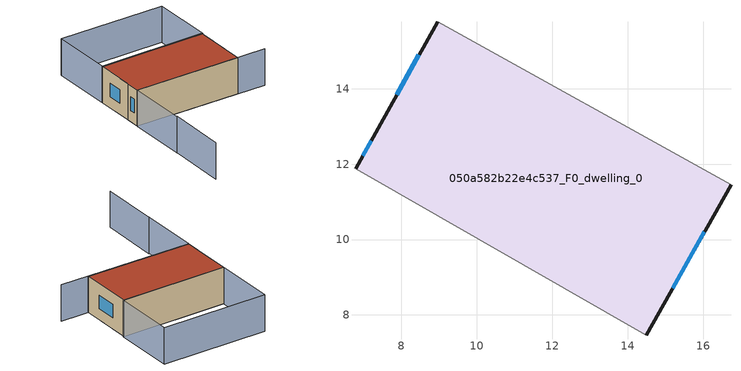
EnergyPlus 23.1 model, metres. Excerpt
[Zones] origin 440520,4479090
050a582b22e4c537_F0_dwelling_0
 floor ground (EU_floor_Construction): 14.49,7.46 16.74,11.46 8.96,15.78 7.38,12.95 6.78,11.88 z0
 wall outside (EU_wall_Construction): 6.78,11.88 7.38,12.95 8.96,15.78 / 16.74,11.46 14.49,7.46 z0:3
 wall adiabatic (EU_wall_Construction): 14.49,7.46 6.78,11.88 / 8.96,15.78 16.74,11.46 z0:3
 window (EU_Window_Construction): 6.97,12.22 7.19,12.62 / 7.88,13.84 8.46,14.89 / 16.03,10.2 15.19,8.71 z0.94:2.06
 roof outside (EU_roof_Construction): 16.74,11.46 14.49,7.46 6.78,11.88 7.38,12.95 8.96,15.78 z3
shading: 1.89,3.22 4.34,7.5 / 4.3,7.53 6.78,11.88 / 6.78,11.88 16.56,6.3 / 8.96,15.78 11.51,20.3 / 11.51,20.3 19.29,15.91 / 19.29,15.91 16.73,11.39 / 16.73,11.39 8.96,15.78 z0:3
[Building]
EU S2 Campaign: North Axis=0; Terrain=City; Solar Distribution=FullExterior
[Site:Location]
Madrid: Latitude=40.5; Longitude=-3.5; Time Zone=1; Elevation=609
[SizingPeriod:WeatherFileDays]
AnnualSizingPeriod: Begin Month=1; Begin Day of Month=1; End Month=12; End Day of Month=31; Day of Week for Start Day=Monday; Use Weather File Daylight Saving Period=No; Use Weather File Rain and Snow Indicators=No
[MATERIAL]
EU_InternalMass_Material: Roughness=MediumRough; Thickness=0.1; Conductivity=1; Density=1800; Specific Heat=900; Thermal Absorptance=0.9; Solar Absorptance=0.7; Visible Absorptance=0.7
[MATERIAL:NOMASS] Roughness=MediumRough; Thermal Absorptance=0.9; Solar Absorptance=0.7; Visible Absorptance=0.7
Name | Thermal Resistance
EU_wall_NoMass | 0.461255
EU_roof_NoMass | 0.289352
EU_floor_NoMass | 0.631313
[WINDOWMATERIAL:SIMPLEGLAZINGSYSTEM]
EU_Window_SimpleGlazing: UFactor=3.792; Solar Heat Gain Coefficient=0.85; Visible Transmittance=0.85
[CONSTRUCTION]
EU_wall_Construction: EU_wall_NoMass
EU_roof_Construction: EU_roof_NoMass
EU_floor_Construction: EU_floor_NoMass
EU_InternalMass_Construction: EU_InternalMass_Material
EU_Window_Construction: EU_Window_SimpleGlazing
[ZONE]
050a582b22e4c537_F0_dwelling_0: Type=1; Multiplier=1; Ceiling Height=autocalculate; Volume=120.83; Floor Area=autocalculate; Part of Total Floor Area=Yes
[INTERNALMASS]
050a582b22e4c537_F0_dwelling_0_EU_InternalMass: Construction=EU_InternalMass_Construction; Zone or ZoneList=050a582b22e4c537_F0_dwelling_0; Surface Area=40.2769
[OTHEREQUIPMENT]
EU_Step8_InternalGain_050a582b22e4c537_F0_dwelling_0_f000: Fuel Type=Electricity; Zone or ZoneList or Space or SpaceList=050a582b22e4c537_F0_dwelling_0; Schedule=EU_Step8_GainSchedule_050a582b22e4c537_F0_dwelling_0_f000; Design Level Calculation Method=Watts/Area; Power per Zone Floor Area=1; Fraction Latent=0; Fraction Radiant=0; Fraction Lost=0; Carbon Dioxide Generation Rate=0; EndUse Subcategory=EU_Step8_InternalGains
[ZONEVENTILATION:DESIGNFLOWRATE]
EU_ConstantAir_050a582b22e4c537_F0_dwelling_0: Zone or ZoneList or Space or SpaceList=050a582b22e4c537_F0_dwelling_0; Schedule=EU_AlwaysOn; Design Flow Rate Calculation Method=AirChanges/Hour; Air Changes per Hour=0.64; Ventilation Type=Natural; Fan Pressure Rise=0; Fan Total Efficiency=1; Constant Term Coefficient=1; Temperature Term Coefficient=0; Velocity Term Coefficient=0; Velocity Squared Term Coefficient=0; Minimum Indoor Temperature=-100; Maximum Indoor Temperature=100; Delta Temperature=-100; Minimum Outdoor Temperature=-100; Maximum Outdoor Temperature=100; Maximum Wind Speed=40
[HVACTEMPLATE:THERMOSTAT]
EU_HeatOnly_050a582b22e4c537_F0_dwelling_0: Constant Heating Setpoint=20; Constant Cooling Setpoint=50
[HVACTEMPLATE:ZONE:IDEALLOADSAIRSYSTEM]
050a582b22e4c537_F0_dwelling_0: Template Thermostat=EU_HeatOnly_050a582b22e4c537_F0_dwelling_0; System Availability Schedule=EU_AlwaysOn; Maximum Heating Supply Air Temperature=50; Minimum Cooling Supply Air Temperature=13; Maximum Heating Supply Air Humidity Ratio=0.0156; Minimum Cooling Supply Air Humidity Ratio=0.0077; Heating Limit=NoLimit; Cooling Limit=NoLimit; Heating Availability Schedule=EU_AlwaysOn; Cooling Availability Schedule=EU_CoolingOff; Dehumidification Control Type=ConstantSensibleHeatRatio; Cooling Sensible Heat Ratio=0.7; Dehumidification Setpoint=60; Humidification Control Type=None; Humidification Setpoint=30; Outdoor Air Method=None; Outdoor Air Flow Rate per Person=0.00944; Outdoor Air Flow Rate per Zone Floor Area=0; Outdoor Air Flow Rate per Zone=0; Demand Controlled Ventilation Type=None; Outdoor Air Economizer Type=NoEconomizer; Heat Recovery Type=None; Sensible Heat Recovery Effectiveness=0.7; Latent Heat Recovery Effectiveness=0.65
[SIZING:ZONE]
050a582b22e4c537_F0_dwelling_0: Zone Cooling Design Supply Air Temperature Input Method=SupplyAirTemperature; Zone Cooling Design Supply Air Temperature=13; Zone Heating Design Supply Air Temperature Input Method=SupplyAirTemperature; Zone Heating Design Supply Air Temperature=50; Zone Cooling Design Supply Air Humidity Ratio=0.008; Zone Heating Design Supply Air Humidity Ratio=0.008; Cooling Design Air Flow Method=DesignDay; Cooling Design Air Flow Rate=0; Cooling Minimum Air Flow per Zone Floor Area=0.000762; Cooling Minimum Air Flow=0; Cooling Minimum Air Flow Fraction=0.2; Heating Design Air Flow Method=DesignDay; Heating Design Air Flow Rate=0; Heating Maximum Air Flow per Zone Floor Area=0.002032; Heating Maximum Air Flow=0.141576; Heating Maximum Air Flow Fraction=0.3; Account for Dedicated Outdoor Air System=No; Dedicated Outdoor Air System Control Strategy=NeutralSupplyAir; Dedicated Outdoor Air Low Setpoint Temperature for Design=autosize; Dedicated Outdoor Air High Setpoint Temperature for Design=autosize; Zone Load Sizing Method=Sensible Load Only No Latent Load; Zone Latent Cooling Design Supply Air Humidity Ratio Input Method=HumidityRatioDifference; Zone Cooling Design Supply Air Humidity Ratio Difference=0.005; Zone Latent Heating Design Supply Air Humidity Ratio Input Method=HumidityRatioDifference; Zone Humidification Design Supply Air Humidity Ratio Difference=0.005
[SCHEDULE:CONSTANT]
Name | Hourly Value
EU_AlwaysOn | 1
EU_CoolingOff | 0
[SCHEDULE:FILE]
EU_Step8_GainSchedule_050a582b22e4c537_F0_dwelling_0_f000: File=../../schedules/050a582b22e4c537/050a582b22e4c537_F0_dwelling_0_f000_gain.csv; Column Number=1; Rows to Skip at Top=0; Number of Hours of Data=8760; Column Separator=Comma; Interpolate to Timestep=No; Minutes per Item=60; Adjust Schedule for Daylight Savings=Yes
